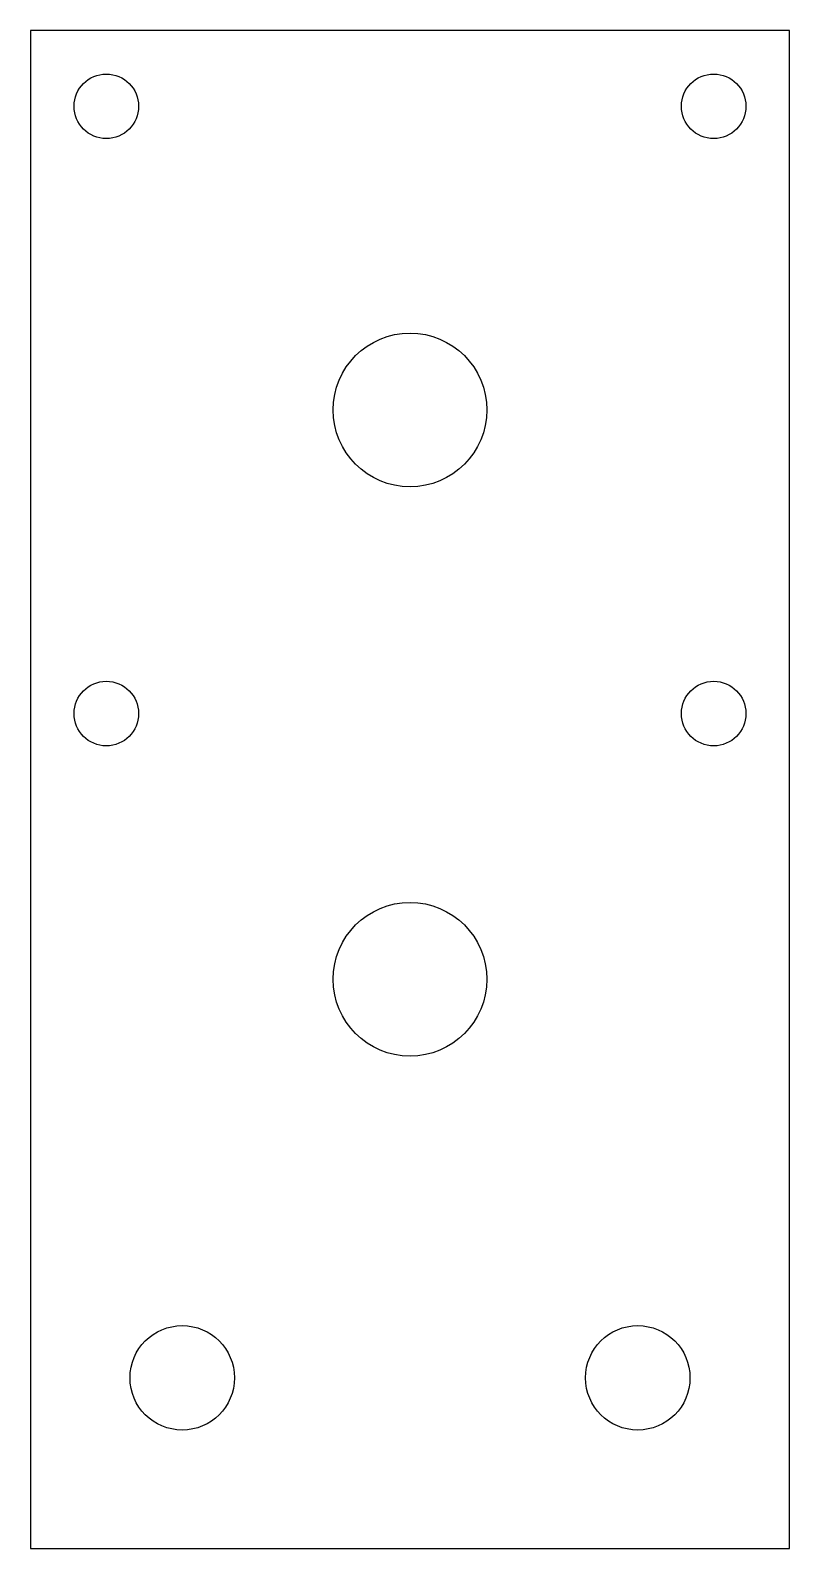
# Model space of a CAD drawing. Header units: millimetres. Extents: x -20 to 20, y -40 to 40.
import ezdxf

# ---------------------------------------------------------------- set-up
doc = ezdxf.new("R2010")
doc.units = ezdxf.units.MM

msp = doc.modelspace()

# ---------------------------------------------------------------- linework, layer by layer
at = {"layer": 'CUT'}
msp.add_lwpolyline([(-20, -40), (20, -40), (20, 40), (-20, 40)], close=True, dxfattribs=at)
at = {"layer": 'DRILL'}
for centre, radius in [((-16, 36), 1.7), ((16, 36), 1.7), ((0, 20), 4.05), ((-16, 4), 1.7), ((16, 4), 1.7), ((0, -10), 4.05), ((-12, -31), 2.75), ((12, -31), 2.75)]:
    msp.add_circle(centre, radius, dxfattribs=at)

doc.saveas('drawing.dxf')
